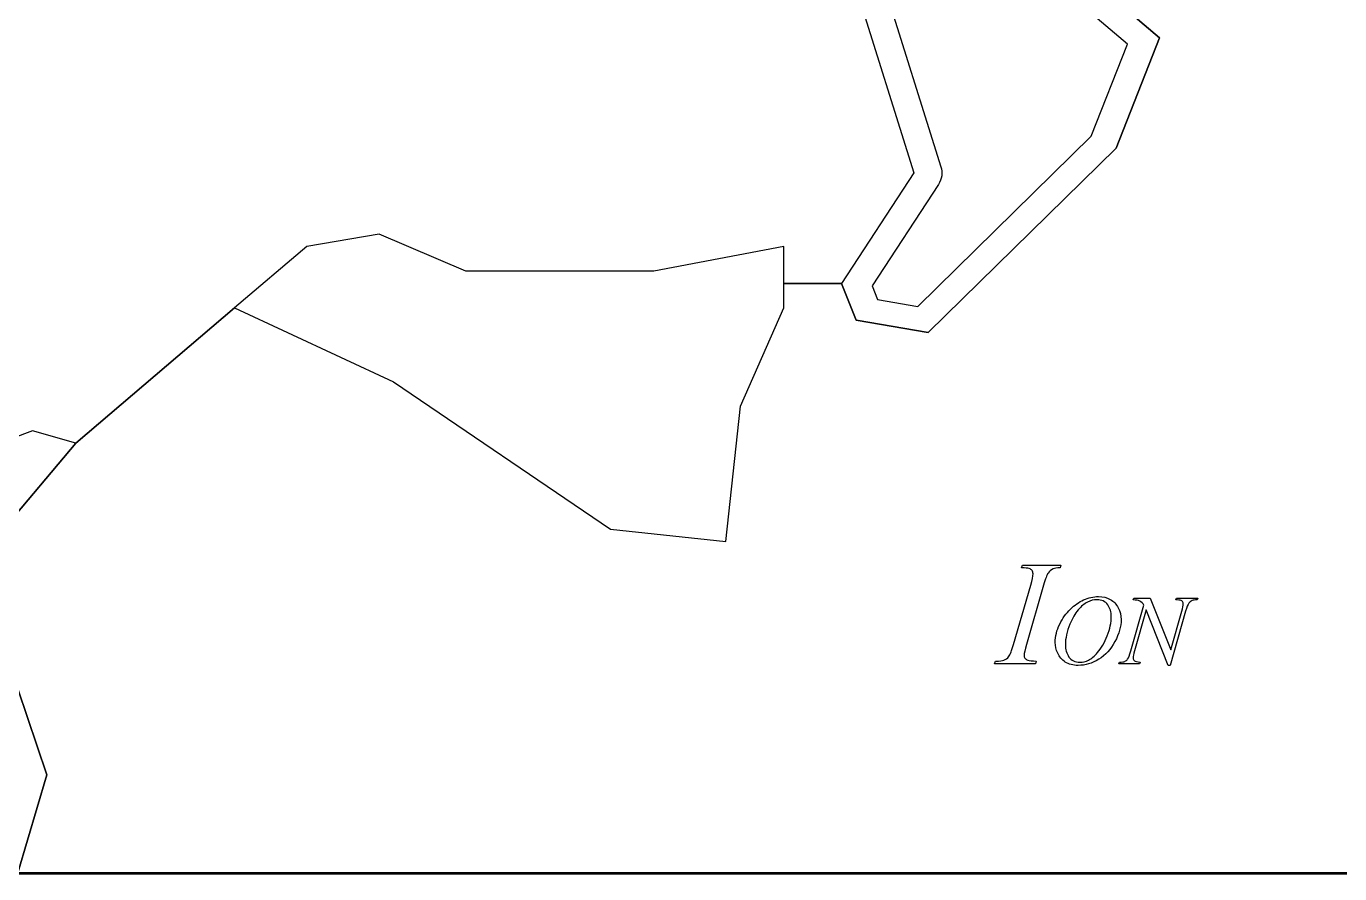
# Model space of a CAD drawing. Extents: x 1 to 639, y -1 to 499.
# Drawn here: x 245.7 to 340.7, y 0.2 to 61.5 of the extents above; entities that cross this region are included whole.
import ezdxf

# ---------------------------------------------------------------- set-up
doc = ezdxf.new("R2010")
doc.units = 0
for name, color, linetype in [('Background', 7, 'CONTINUOUS'), ('Dividing_Lines', 7, 'CONTINUOUS'), ('Label_Sea', 7, 'CONTINUOUS'), ('Land', 7, 'CONTINUOUS'), ('Nations', 7, 'CONTINUOUS'), ('Seas', 7, 'CONTINUOUS')]:
    doc.layers.add(name, color=color, linetype=linetype)

msp = doc.modelspace()

# ---------------------------------------------------------------- linework, layer by layer
at = {"layer": 'Background', "color": 1}
msp.add_lwpolyline([(1.344743, 497.531739), (1.344743, 0.221553), (638.64735, 0.221553)], dxfattribs=at)
at = {"layer": 'Dividing_Lines', "color": 2}
for points in [[(320.367135, 66.88117), (327.680426, 60.664577), (324.546148, 52.671783), (310.964299, 39.350496), (305.740501, 40.238596), (304.695768, 42.902922), (300.516703, 42.902922), (300.516703, 45.56709), (291.113893, 43.79089), (277.532018, 43.79089), (271.263486, 46.455216), (266.039688, 45.56709), (260.81589, 41.12659), (249.323548, 31.357623), (244.099747, 25.141162)], [(245.144509, 13.595969), (247.234026, 7.379508), (245.144509, 0.274788)]]:
    msp.add_lwpolyline(points, dxfattribs=at)
at = {"layer": 'Label_Sea', "color": 3}
for points in [[(317.709735, 22.333351), (317.77331, 22.528057), (320.549413, 22.528057), (320.491137, 22.333351)], [(317.126965, 16.792841), (318.377271, 21.096888)], [(319.304406, 21.096888), (318.059397, 16.792841)], [(325.773138, 20.019841), (325.811988, 20.149623), (327.009315, 20.149757)], [(327.009315, 20.149757), (328.489196, 16.421007), (329.290944, 19.206196)], [(328.867112, 20.019841), (328.905962, 20.149623), (330.445884, 20.149623), (330.403501, 20.019841)], [(325.607138, 16.333184), (326.557228, 19.641002)], [(329.569965, 19.206061), (328.443279, 15.284356), (328.316129, 15.284356), (326.723228, 19.297252), (325.872033, 16.333184)], [(318.774616, 15.587932), (318.716337, 15.393259), (315.760105, 15.393259), (315.834276, 15.587932)], [(326.274674, 15.522906), (326.239354, 15.393125), (324.734752, 15.393125), (324.784198, 15.522906)]]:
    msp.add_lwpolyline(points, dxfattribs=at)
for points in [[(323.155976, 20.034018)], [(323.276063, 20.258526)], [(318.774616, 15.587932)]]:
    msp.add_lwpolyline(points, close=True, dxfattribs=at)
for points in [[(318.255421, 22.280751), (318.16359, 22.315817), (317.981695, 22.333351), (317.709735, 22.333351)], [(318.467337, 22.138678), (318.421421, 22.201829), (318.350782, 22.249187), (318.255421, 22.280751)], [(318.377271, 21.096888), (318.483229, 21.454669), (318.536208, 21.724761), (318.536208, 21.907165)], [(318.536208, 21.907165), (318.536208, 21.998378), (318.513251, 22.075549), (318.467337, 22.138678)], [(319.622281, 21.959799), (319.541045, 21.829994), (319.435087, 21.542358), (319.304406, 21.096888)], [(319.987834, 22.259704), (319.828898, 22.189549), (319.707047, 22.08958), (319.622281, 21.959799)], [(320.491137, 22.333351), (320.265093, 22.336942), (320.097326, 22.312394), (319.987834, 22.259704)], [(321.238137, 19.349987), (321.537175, 19.642304), (321.856227, 19.866801), (322.195293, 20.023478)], [(322.195293, 20.023478), (322.534357, 20.180177), (322.894613, 20.258526), (323.276063, 20.258526)], [(323.155976, 20.034018), (322.920515, 20.034018), (322.689762, 19.975559), (322.463718, 19.858641)], [(323.933003, 19.665686), (323.761115, 19.91124), (323.502105, 20.034018), (323.155976, 20.034018)], [(323.276063, 20.258526), (323.593937, 20.258526), (323.875314, 20.189538), (324.120195, 20.051562)], [(324.120195, 20.051562), (324.365075, 19.915921), (324.556976, 19.713638), (324.695898, 19.444713)], [(326.260545, 19.92865), (326.156942, 19.98244), (325.994473, 20.012837), (325.773138, 20.019841)], [(328.955408, 20.016473), (328.927152, 20.016473), (328.89772, 20.017596), (328.867112, 20.019841)], [(329.298007, 19.942827), (329.236787, 19.991925), (329.122588, 20.016473), (328.955408, 20.016473)], [(329.389836, 19.739365), (329.389836, 19.825887), (329.359226, 19.893707), (329.298007, 19.942827)], [(330.046777, 19.970743), (329.93611, 19.921623), (329.853698, 19.858484), (329.79954, 19.781324)], [(330.403501, 20.019841), (330.243387, 20.022086), (330.124479, 20.00572), (330.046777, 19.970743)], [(320.464646, 18.262601), (320.681271, 18.697564), (320.939101, 19.060026), (321.238137, 19.349987)], [(321.796182, 19.290383), (321.574849, 19.028462), (321.375884, 18.684701), (321.199287, 18.259099)], [(322.463718, 19.858641), (322.24003, 19.744035), (322.017517, 19.554616), (321.796182, 19.290383)], [(324.190832, 18.823822), (324.190832, 19.141867), (324.104889, 19.422488), (323.933003, 19.665686)], [(324.695898, 19.444713), (324.834822, 19.178123), (324.904285, 18.901004), (324.904285, 18.613356)], [(326.557228, 19.641002), (326.465398, 19.781313), (326.366503, 19.877195), (326.260545, 19.92865)], [(329.290944, 19.206196), (329.356872, 19.435363), (329.389836, 19.613086), (329.389836, 19.739365)], [(329.79954, 19.781324), (329.724193, 19.67141), (329.647668, 19.479656), (329.569965, 19.206061)], [(320.143239, 16.947172), (320.143239, 17.391497), (320.250374, 17.829973), (320.464646, 18.262601)], [(321.199287, 18.259099), (320.982662, 17.735258), (320.87435, 17.240657), (320.87435, 16.775297)], [(323.904745, 17.431244), (324.09547, 17.929358), (324.190832, 18.39355), (324.190832, 18.823822)], [(324.904285, 18.613356), (324.904285, 18.103568), (324.754766, 17.568052), (324.455727, 17.00681)], [(323.198359, 16.207039), (323.478561, 16.527419), (323.714023, 16.935487), (323.904745, 17.431244)], [(316.766708, 15.908884), (316.883263, 16.073755), (317.003348, 16.368407), (317.126965, 16.792841)], [(318.059397, 16.792841), (317.946375, 16.396469), (317.889864, 16.14391), (317.889864, 16.035164)], [(320.319834, 16.171984), (320.202104, 16.438574), (320.143239, 16.69697), (320.143239, 16.947172)], [(320.870817, 15.526543), (320.623581, 15.690247), (320.43992, 15.905393), (320.319834, 16.171984)], [(320.87435, 16.775297), (320.87435, 16.443243), (320.960293, 16.148591), (321.132179, 15.89134)], [(322.552018, 15.666865), (322.759223, 15.772087), (322.97467, 15.952145), (323.198359, 16.207039)], [(324.455727, 17.00681), (324.159045, 16.447902), (323.770533, 16.021122), (323.290191, 15.726469)], [(325.377563, 15.736875), (325.445847, 15.839762), (325.522371, 16.038531), (325.607138, 16.333184)], [(325.872033, 16.333184), (325.808458, 16.108687), (325.776671, 15.936812), (325.776671, 15.817559)], [(315.834276, 15.587932), (316.130959, 15.594891), (316.326982, 15.61944), (316.422345, 15.661578)], [(316.422345, 15.661578), (316.577751, 15.721227), (316.692538, 15.803662), (316.766708, 15.908884)], [(317.889864, 16.035164), (317.889864, 15.947475), (317.911055, 15.872056), (317.953439, 15.808905)], [(317.953439, 15.808905), (317.999355, 15.749278), (318.069994, 15.701932), (318.165355, 15.666865)], [(318.165355, 15.666865), (318.264249, 15.635278), (318.467336, 15.608967), (318.774616, 15.587932)], [(321.799715, 15.284491), (321.43004, 15.284491), (321.120408, 15.365175), (320.870817, 15.526543)], [(321.132179, 15.89134), (321.304067, 15.636446), (321.567785, 15.508999), (321.923332, 15.508999)], [(323.290191, 15.726469), (322.809848, 15.431817), (322.313022, 15.284491), (321.799715, 15.284491)], [(321.923332, 15.508999), (322.137603, 15.508999), (322.347165, 15.561621), (322.552018, 15.666865)], [(324.784198, 15.522906), (324.972567, 15.527621), (325.098539, 15.543987), (325.162114, 15.572004)], [(325.162114, 15.572004), (325.258653, 15.614097), (325.330469, 15.669054), (325.377563, 15.736875)], [(325.776671, 15.817559), (325.776671, 15.72868), (325.804926, 15.66086), (325.861437, 15.614097)], [(325.861437, 15.614097), (325.920302, 15.569669), (326.058047, 15.539272), (326.274674, 15.522906)]]:
    msp.add_open_spline(points, degree=3, dxfattribs=at)
at = {"layer": 'Land', "color": 5}
for points in [[(327.680405, 60.664603), (320.367114, 66.881197), (313.804631, 75.064728), (294.24815, 89.971424), (285.8901, 84.642904), (291.113871, 75.762037), (305.74048, 64.216923), (309.919518, 50.89561), (304.695746, 42.902949), (305.74048, 40.238622), (310.964278, 39.350522), (324.546126, 52.67181)], [(214.846525, 34.910102), (208.577967, 28.693509), (206.488461, 0.274788), (245.144506, 0.274788), (247.234023, 7.379508), (245.144506, 13.595995), (237.831194, 21.588762), (244.099744, 25.141188), (249.323545, 31.35765), (246.189263, 32.245882), (236.786451, 28.693509), (235.741678, 36.686329), (230.51789, 38.462396), (224.249333, 37.57427), (220.070315, 34.021976)]]:
    msp.add_lwpolyline(points, close=True, dxfattribs=at)
at = {"layer": 'Nations', "color": 5}
for points in [[(311.69122, 50.058495), (306.901365, 42.728218), (307.292525, 41.731692), (310.204448, 41.236683), (322.750083, 53.541309), (325.360566, 60.199281), (318.933761, 65.662315)], [(307.69985, 64.660259), (311.878148, 51.338839)]]:
    msp.add_lwpolyline(points, dxfattribs=at)
msp.add_open_spline([(311.878148, 51.338839), (312.013185, 50.907581), (311.946176, 50.448611), (311.69122, 50.058495)], degree=3, dxfattribs=at)
at = {"layer": 'Seas', "color": 2}
for points in [[(236.786451, 113.949725), (251.413054, 113.949725), (260.815887, 104.180784), (261.860634, 99.740391), (270.218705, 89.971424), (285.8901, 84.642904), (291.113871, 75.762037), (305.74048, 64.216923), (309.919518, 50.89561), (304.695746, 42.902949), (300.516682, 42.902949), (300.516682, 45.567116), (291.113871, 43.790916), (277.531996, 43.790916), (271.263465, 46.455242), (266.039667, 45.567116), (260.815887, 41.126616), (249.323545, 31.35765), (246.189263, 32.245882), (236.786451, 28.693509)], [(244.099744, 25.141188), (249.323545, 31.35765), (260.815887, 41.126616), (272.308198, 35.798202), (287.979593, 25.141188), (296.33767, 24.253036), (297.382403, 34.021976), (300.516682, 41.126616), (300.516682, 42.902949), (304.695746, 42.902949), (305.74048, 40.238622), (310.964278, 39.350522), (324.546126, 52.67181), (327.680405, 60.664603), (320.367114, 66.881197), (326.635646, 70.433517), (334.993723, 65.993097), (339.172761, 65.993097), (339.172761, 70.433517), (352.75461, 70.433517)], [(420.663905, 0.274788), (245.144506, 0.274788), (247.234023, 7.379508), (245.144506, 13.595995)]]:
    msp.add_lwpolyline(points, dxfattribs=at)

doc.saveas('drawing.dxf')
